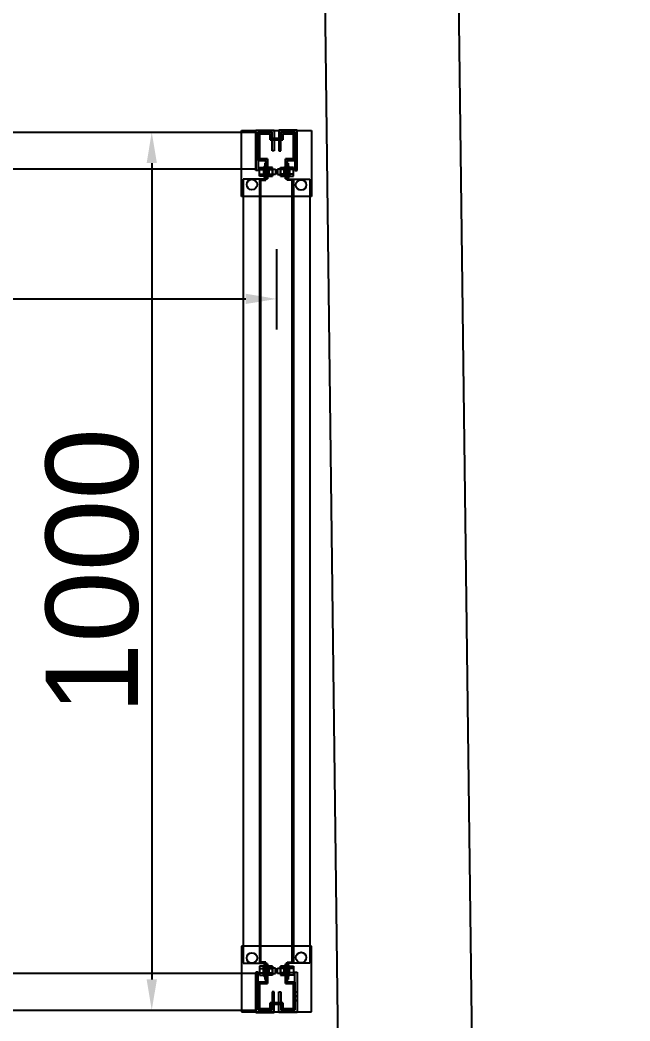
# Model space of a CAD drawing. Header units: millimetres. Extents: x 15382 to 37298, y 7351 to 31127.
# Drawn here: x 35406 to 36102, y 23380 to 24520 of the extents above; entities that cross this region are included whole.
import ezdxf

# ---------------------------------------------------------------- set-up
doc = ezdxf.new("R2010")
doc.units = ezdxf.units.MM
for name, color, linetype in [('113', 3, 'Continuous'), ('114', 6, 'Continuous'), ('115', 30, 'Continuous'), ('116', 12, 'Continuous'), ('M40', 3, 'Continuous'), ('M6', 7, 'Continuous'), ('標的物', 1, 'Continuous'), ('標註', 252, 'Continuous')]:
    doc.layers.add(name, color=color, linetype=linetype)
doc.styles.get("Standard").update_dxf_attribs({"font": 'arial.ttf'})
doc.dimstyles.new('ISO-25', dxfattribs={"dimtxt": 2.5, "dimasz": 2.5, "dimexe": 1.25, "dimexo": 0.625, "dimtad": 1, "dimtxsty": 'Standard', "dimcen": 2.5, "dimadec": 0, "dimazin": 0, "dimtfac": 1, "dimtmove": 0, "dimatfit": 3, "dimfxl": 1, "dimarcsym": 0})

# ---------------------------------------------------------------- blocks, each defined once
blk = doc.blocks.new('*D58')
at = {"layer": 'Defpoints', "color": 0, "transparency": 16777216}
for p in [(35556.6, 24392.6), (35556.6, 23392.6), (35556.6, 23392.6)]:
    blk.add_point(p, dxfattribs=at)
at = {"layer": '標註', "color": 0, "lineweight": -2, "transparency": 16777216}
for p, q in [((35563.6, 24392.6), (35591.6, 24392.6)), ((35556.6, 24357.6), (35556.6, 23427.6)), ((35563.6, 23392.6), (35591.6, 23392.6))]:
    blk.add_line(p, q, dxfattribs=at)
at = {"layer": '標註', "color": 0, "transparency": 16777216}
for points in [[(35550.8, 24357.6), (35562.5, 24357.6), (35556.6, 24392.6)], [(35550.8, 23427.6), (35562.5, 23427.6), (35556.6, 23392.6)]]:
    blk.add_solid(points, dxfattribs=at)
at = {"layer": '標註', "color": 0, "transparency": 16777216, "insert": (35489, 23892.6), "char_height": 105, "attachment_point": 5, "rotation": 90}
blk.add_mtext('1000', dxfattribs=at)
blk = doc.blocks.new('*D59')
at = {"layer": 'Defpoints', "color": 0, "transparency": 16777216}
for p in [(34776.8, 24266.4), (35698.8, 24266.4), (35698.8, 24202.8)]:
    blk.add_point(p, dxfattribs=at)
at = {"layer": '標註', "color": 0, "lineweight": -2, "transparency": 16777216}
for p, q in [((34776.8, 24259.4), (34776.8, 24167.8)), ((35698.8, 24259.4), (35698.8, 24167.8)), ((34811.8, 24202.8), (35663.8, 24202.8))]:
    blk.add_line(p, q, dxfattribs=at)
at = {"layer": '標註', "color": 0, "transparency": 16777216}
for points in [[(34811.8, 24208.7), (34811.8, 24197), (34776.8, 24202.8)], [(35663.8, 24208.7), (35663.8, 24197), (35698.8, 24202.8)]]:
    blk.add_solid(points, dxfattribs=at)
at = {"layer": '標註', "color": 0, "transparency": 16777216, "insert": (35237.8, 24270.5), "char_height": 105, "attachment_point": 5}
blk.add_mtext('922', dxfattribs=at)

msp = doc.modelspace()

# ---------------------------------------------------------------- linework, layer by layer
at = {"layer": '113'}
for p, q in [((35658.787, 24319.565), (35658.787, 24394.565)), ((35658.787, 24394.565), (35738.787, 24394.565)), ((35738.787, 24394.565), (35738.787, 24319.565)), ((35738.787, 24319.565), (35658.787, 24319.565)), ((35738.787, 23465.565), (35658.787, 23465.565)), ((35658.787, 23465.565), (35658.787, 23390.565)), ((35738.787, 23390.565), (35738.787, 23465.565)), ((35658.787, 23390.565), (35738.787, 23390.565))]:
    msp.add_line(p, q, dxfattribs=at)
at = {"layer": '113', "lineweight": -3}
for centre in [(35670.787, 24333.065), (35726.787, 24332.565), (35670.787, 23452.065), (35726.787, 23452.565)]:
    msp.add_circle(centre, 6, dxfattribs=at)
at = {"layer": '114'}
for points in [[(35675.287, 24350.565), (34800.287, 24350.565), (34800.287, 24392.565), (35675.287, 24392.565)], [(35675.287, 23434.565), (34800.287, 23434.565), (34800.287, 23392.565), (35675.287, 23392.565)]]:
    msp.add_lwpolyline(points, close=True, dxfattribs=at)
at = {"layer": '115'}
for p, q in [((35686.787, 24357.565), (35685.587, 24357.565)), ((35685.587, 24357.565), (35685.587, 24339.065)), ((35686.787, 24357.565), (35685.587, 24357.565)), ((35685.587, 24357.565), (35685.587, 24339.065)), ((35686.787, 24337.865), (35686.787, 24357.565)), ((35686.787, 24337.865), (35686.787, 24357.565)), ((35710.787, 24337.865), (35710.787, 24357.565)), ((35710.787, 24357.565), (35711.987, 24357.565)), ((35710.787, 24337.865), (35710.787, 24357.565)), ((35710.787, 24357.565), (35711.987, 24357.565)), ((35711.987, 24357.565), (35711.987, 24339.065)), ((35711.987, 24357.565), (35711.987, 24339.065)), ((35685.587, 24339.065), (35660.787, 24339.065)), ((35660.787, 24339.065), (35660.787, 23446.065)), ((35685.587, 24339.065), (35679.587, 24339.065)), ((35679.587, 24339.065), (35679.587, 23446.065)), ((35680.787, 23447.265), (35680.787, 24337.865)), ((35680.787, 24337.865), (35686.787, 24337.865)), ((35680.787, 23447.265), (35680.787, 24337.865)), ((35680.787, 24337.865), (35686.787, 24337.865)), ((35716.787, 24337.865), (35710.787, 24337.865)), ((35716.787, 24337.865), (35710.787, 24337.865)), ((35711.987, 24339.065), (35717.987, 24339.065)), ((35711.987, 24339.065), (35736.787, 24339.065)), ((35716.787, 23447.265), (35716.787, 24337.865)), ((35716.787, 23447.265), (35716.787, 24337.865)), ((35717.987, 24339.065), (35717.987, 23446.065)), ((35736.787, 24339.065), (35736.787, 23446.065)), ((35660.787, 23446.065), (35685.587, 23446.065)), ((35679.587, 23446.065), (35685.587, 23446.065)), ((35686.787, 23447.265), (35680.787, 23447.265)), ((35686.787, 23447.265), (35680.787, 23447.265)), ((35685.587, 23446.065), (35685.587, 23427.565)), ((35685.587, 23446.065), (35685.587, 23427.565)), ((35686.787, 23427.565), (35686.787, 23447.265)), ((35686.787, 23427.565), (35686.787, 23447.265)), ((35710.787, 23427.565), (35710.787, 23447.265)), ((35710.787, 23447.265), (35716.787, 23447.265)), ((35710.787, 23427.565), (35710.787, 23447.265)), ((35710.787, 23447.265), (35716.787, 23447.265)), ((35711.987, 23446.065), (35711.987, 23427.565)), ((35717.987, 23446.065), (35711.987, 23446.065)), ((35711.987, 23446.065), (35711.987, 23427.565)), ((35736.787, 23446.065), (35711.987, 23446.065)), ((35685.587, 23427.565), (35686.787, 23427.565)), ((35685.587, 23427.565), (35686.787, 23427.565)), ((35711.987, 23427.565), (35710.787, 23427.565)), ((35711.987, 23427.565), (35710.787, 23427.565))]:
    msp.add_line(p, q, dxfattribs=at)
at = {"layer": '115', "lineweight": -3}
for p, q in [((35685.587, 24351.065), (35685.587, 24344.065)), ((35686.787, 24351.065), (35685.587, 24351.065)), ((35685.587, 24347.565), (35685.587, 24344.065)), ((35686.787, 24347.565), (35685.587, 24347.565)), ((35685.587, 24344.065), (35686.787, 24344.065)), ((35685.587, 24344.065), (35686.787, 24344.065)), ((35686.787, 24344.065), (35686.787, 24351.065)), ((35686.787, 24344.065), (35686.787, 24347.565)), ((35710.787, 24344.065), (35710.787, 24351.065)), ((35710.787, 24351.065), (35711.987, 24351.065)), ((35710.787, 24344.065), (35710.787, 24347.565)), ((35710.787, 24347.565), (35711.987, 24347.565)), ((35711.987, 24344.065), (35710.787, 24344.065)), ((35711.987, 24344.065), (35710.787, 24344.065)), ((35711.987, 24351.065), (35711.987, 24344.065)), ((35711.987, 24347.565), (35711.987, 24344.065)), ((35685.587, 23434.065), (35685.587, 23441.065)), ((35685.587, 23441.065), (35686.787, 23441.065)), ((35685.587, 23437.565), (35685.587, 23441.065)), ((35685.587, 23441.065), (35686.787, 23441.065)), ((35686.787, 23437.565), (35685.587, 23437.565)), ((35686.787, 23434.065), (35685.587, 23434.065)), ((35686.787, 23441.065), (35686.787, 23434.065)), ((35686.787, 23441.065), (35686.787, 23437.565)), ((35711.987, 23441.065), (35710.787, 23441.065)), ((35710.787, 23441.065), (35710.787, 23434.065)), ((35711.987, 23441.065), (35710.787, 23441.065)), ((35710.787, 23441.065), (35710.787, 23437.565)), ((35710.787, 23437.565), (35711.987, 23437.565)), ((35710.787, 23434.065), (35711.987, 23434.065)), ((35711.987, 23434.065), (35711.987, 23441.065)), ((35711.987, 23437.565), (35711.987, 23441.065))]:
    msp.add_line(p, q, dxfattribs=at)
at = {"layer": '116'}
for p, q in [((35675.287, 24349.065), (35675.287, 24395.065)), ((35675.287, 24395.065), (35694.787, 24395.065)), ((35693.787, 24392.565), (35677.787, 24392.565)), ((35677.787, 24392.565), (35677.787, 24349.065)), ((35693.787, 24395.065), (35696.287, 24395.065)), ((35693.787, 24371.565), (35693.787, 24392.565)), ((35696.287, 24395.065), (35696.287, 24371.565)), ((35703.787, 24395.065), (35701.287, 24395.065)), ((35701.287, 24395.065), (35701.287, 24371.565)), ((35722.287, 24395.065), (35702.787, 24395.065)), ((35703.787, 24371.565), (35703.787, 24392.565)), ((35703.787, 24392.565), (35719.787, 24392.565)), ((35719.787, 24392.565), (35719.787, 24349.065)), ((35722.287, 24349.065), (35722.287, 24395.065)), ((35677.787, 24381.543), (35675.287, 24381.543)), ((35677.787, 24376.565), (35675.287, 24376.565)), ((35719.787, 24381.543), (35722.287, 24381.543)), ((35719.787, 24376.565), (35722.287, 24376.565)), ((35677.787, 24371.587), (35675.287, 24371.587)), ((35696.287, 24371.565), (35693.787, 24371.565)), ((35701.287, 24371.565), (35703.787, 24371.565)), ((35719.787, 24371.587), (35722.287, 24371.587)), ((35677.787, 24349.065), (35675.287, 24349.065)), ((35719.787, 24349.065), (35722.287, 24349.065)), ((35677.787, 23436.065), (35675.287, 23436.065)), ((35675.287, 23436.065), (35675.287, 23390.065)), ((35677.787, 23392.565), (35677.787, 23436.065)), ((35719.787, 23392.565), (35719.787, 23436.065)), ((35719.787, 23436.065), (35722.287, 23436.065)), ((35722.287, 23436.065), (35722.287, 23390.065)), ((35677.787, 23413.543), (35675.287, 23413.543)), ((35677.787, 23408.565), (35675.287, 23408.565)), ((35696.287, 23413.565), (35693.787, 23413.565)), ((35693.787, 23413.565), (35693.787, 23392.565)), ((35696.287, 23390.065), (35696.287, 23413.565)), ((35701.287, 23390.065), (35701.287, 23413.565)), ((35701.287, 23413.565), (35703.787, 23413.565)), ((35703.787, 23413.565), (35703.787, 23392.565)), ((35719.787, 23413.543), (35722.287, 23413.543)), ((35719.787, 23408.565), (35722.287, 23408.565)), ((35677.787, 23403.587), (35675.287, 23403.587)), ((35719.787, 23403.587), (35722.287, 23403.587)), ((35675.287, 23390.065), (35694.787, 23390.065)), ((35693.787, 23392.565), (35677.787, 23392.565)), ((35693.787, 23390.065), (35696.287, 23390.065)), ((35703.787, 23390.065), (35701.287, 23390.065)), ((35722.287, 23390.065), (35702.787, 23390.065)), ((35703.787, 23392.565), (35719.787, 23392.565))]:
    msp.add_line(p, q, dxfattribs=at)
at = {"layer": '116', "lineweight": -3}
for p, q in [((35675.287, 24381.543), (35675.287, 24371.587)), ((35677.787, 24381.543), (35675.287, 24381.543)), ((35675.287, 24376.565), (35675.287, 24371.587)), ((35677.787, 24376.565), (35675.287, 24376.565)), ((35677.787, 24371.587), (35677.787, 24381.543)), ((35677.787, 24371.587), (35677.787, 24376.565)), ((35719.787, 24381.543), (35719.787, 24371.587)), ((35722.287, 24381.543), (35719.787, 24381.543)), ((35719.787, 24376.565), (35719.787, 24371.587)), ((35722.287, 24376.565), (35719.787, 24376.565)), ((35722.287, 24371.587), (35722.287, 24381.543)), ((35722.287, 24371.587), (35722.287, 24376.565)), ((35675.287, 24371.587), (35677.787, 24371.587)), ((35675.287, 24371.587), (35677.787, 24371.587)), ((35719.787, 24371.587), (35722.287, 24371.587)), ((35719.787, 24371.587), (35722.287, 24371.587)), ((35675.287, 23403.587), (35675.287, 23413.543)), ((35675.287, 23413.543), (35677.787, 23413.543)), ((35675.287, 23408.565), (35675.287, 23413.543)), ((35675.287, 23413.543), (35677.787, 23413.543)), ((35677.787, 23408.565), (35675.287, 23408.565)), ((35677.787, 23413.543), (35677.787, 23403.587)), ((35677.787, 23413.543), (35677.787, 23408.565)), ((35719.787, 23408.565), (35719.787, 23413.543)), ((35719.787, 23413.543), (35722.287, 23413.543)), ((35719.787, 23403.587), (35719.787, 23413.543)), ((35719.787, 23413.543), (35722.287, 23413.543)), ((35722.287, 23408.565), (35719.787, 23408.565)), ((35722.287, 23413.543), (35722.287, 23408.565)), ((35722.287, 23413.543), (35722.287, 23403.587)), ((35677.787, 23403.587), (35675.287, 23403.587)), ((35722.287, 23403.587), (35719.787, 23403.587))]:
    msp.add_line(p, q, dxfattribs=at)
at = {"layer": 'M40'}
for p, q in [((35677.787, 24360.565), (35677.787, 24392.565)), ((35677.787, 24392.565), (35693.287, 24392.565)), ((35693.287, 24392.565), (35677.787, 24392.565)), ((35677.787, 24392.565), (35677.787, 24360.565)), ((35691.687, 24390.965), (35679.387, 24390.965)), ((35679.387, 24390.965), (35679.387, 24362.165)), ((35679.387, 24362.165), (35679.387, 24390.965)), ((35679.387, 24390.965), (35691.687, 24390.965)), ((35691.687, 24383.965), (35691.687, 24390.965)), ((35691.687, 24390.965), (35691.687, 24383.965)), ((35693.287, 24392.565), (35693.287, 24385.565)), ((35693.287, 24385.565), (35693.287, 24392.565)), ((35704.287, 24385.565), (35704.287, 24392.565)), ((35704.287, 24392.565), (35719.787, 24392.565)), ((35719.787, 24392.565), (35704.287, 24392.565)), ((35704.287, 24392.565), (35704.287, 24385.565)), ((35718.187, 24390.965), (35705.887, 24390.965)), ((35705.887, 24390.965), (35705.887, 24383.965)), ((35705.887, 24383.965), (35705.887, 24390.965)), ((35705.887, 24390.965), (35718.187, 24390.965)), ((35718.187, 24362.165), (35718.187, 24390.965)), ((35718.187, 24390.965), (35718.187, 24362.165)), ((35719.787, 24392.565), (35719.787, 24360.565)), ((35719.787, 24360.565), (35719.787, 24392.565)), ((35679.387, 24379.815), (35677.787, 24379.815)), ((35679.387, 24376.565), (35677.787, 24376.565)), ((35705.887, 24383.965), (35691.687, 24383.965)), ((35691.687, 24383.965), (35705.887, 24383.965)), ((35693.287, 24385.565), (35704.287, 24385.565)), ((35704.287, 24385.565), (35693.287, 24385.565)), ((35704.287, 24385.565), (35704.287, 24383.965)), ((35679.387, 24373.315), (35677.787, 24373.315)), ((35686.787, 24360.565), (35677.787, 24360.565)), ((35677.787, 24360.565), (35686.787, 24360.565)), ((35679.387, 24362.165), (35688.387, 24362.165)), ((35688.387, 24362.165), (35679.387, 24362.165)), ((35686.787, 24362.165), (35688.387, 24362.165)), ((35686.787, 24339.565), (35686.787, 24360.565)), ((35686.787, 24360.565), (35686.787, 24339.565)), ((35688.387, 24362.165), (35688.387, 24339.565)), ((35688.387, 24362.165), (35688.387, 24360.565)), ((35688.387, 24339.565), (35688.387, 24362.165)), ((35709.187, 24339.565), (35709.187, 24362.165)), ((35709.187, 24362.165), (35718.187, 24362.165)), ((35710.787, 24362.165), (35709.187, 24362.165)), ((35709.187, 24362.165), (35709.187, 24339.565)), ((35718.187, 24362.165), (35709.187, 24362.165)), ((35709.187, 24362.165), (35709.187, 24360.565)), ((35719.787, 24360.565), (35710.787, 24360.565)), ((35710.787, 24360.565), (35710.787, 24339.565)), ((35710.787, 24339.565), (35710.787, 24360.565)), ((35710.787, 24360.565), (35719.787, 24360.565)), ((35686.787, 24351.065), (35688.387, 24351.065)), ((35686.787, 24347.565), (35688.387, 24347.565)), ((35686.787, 24344.065), (35688.387, 24344.065)), ((35709.187, 24351.065), (35710.787, 24351.065)), ((35709.187, 24347.565), (35710.787, 24347.565)), ((35709.187, 24344.065), (35710.787, 24344.065)), ((35688.387, 24339.565), (35686.787, 24339.565)), ((35686.787, 24339.565), (35688.387, 24339.565)), ((35710.787, 24339.565), (35709.187, 24339.565)), ((35709.187, 24339.565), (35710.787, 24339.565)), ((35688.387, 23445.565), (35686.787, 23445.565)), ((35686.787, 23445.565), (35686.787, 23424.565)), ((35686.787, 23424.565), (35686.787, 23445.565)), ((35686.787, 23445.565), (35688.387, 23445.565)), ((35688.387, 23422.965), (35688.387, 23445.565)), ((35688.387, 23445.565), (35688.387, 23422.965)), ((35710.787, 23445.565), (35709.187, 23445.565)), ((35709.187, 23445.565), (35709.187, 23422.965)), ((35709.187, 23422.965), (35709.187, 23445.565)), ((35709.187, 23445.565), (35710.787, 23445.565)), ((35710.787, 23424.565), (35710.787, 23445.565)), ((35710.787, 23445.565), (35710.787, 23424.565)), ((35686.787, 23441.065), (35688.387, 23441.065)), ((35686.787, 23437.565), (35688.387, 23437.565)), ((35686.787, 23434.065), (35688.387, 23434.065)), ((35709.187, 23441.065), (35710.787, 23441.065)), ((35709.187, 23437.565), (35710.787, 23437.565)), ((35709.187, 23434.065), (35710.787, 23434.065)), ((35686.787, 23424.565), (35677.787, 23424.565)), ((35677.787, 23424.565), (35677.787, 23392.565)), ((35677.787, 23392.565), (35677.787, 23424.565)), ((35677.787, 23424.565), (35686.787, 23424.565)), ((35679.387, 23394.165), (35679.387, 23422.965)), ((35679.387, 23422.965), (35688.387, 23422.965)), ((35688.387, 23422.965), (35679.387, 23422.965)), ((35679.387, 23422.965), (35679.387, 23394.165)), ((35686.787, 23422.965), (35688.387, 23422.965)), ((35688.387, 23422.965), (35688.387, 23424.565)), ((35709.187, 23422.965), (35709.187, 23424.565)), ((35709.187, 23422.965), (35718.187, 23422.965)), ((35710.787, 23422.965), (35709.187, 23422.965)), ((35718.187, 23422.965), (35709.187, 23422.965)), ((35719.787, 23424.565), (35710.787, 23424.565)), ((35710.787, 23424.565), (35719.787, 23424.565)), ((35718.187, 23422.965), (35718.187, 23394.165)), ((35718.187, 23394.165), (35718.187, 23422.965)), ((35719.787, 23392.565), (35719.787, 23424.565)), ((35719.787, 23424.565), (35719.787, 23392.565)), ((35679.387, 23411.815), (35677.787, 23411.815)), ((35679.387, 23408.565), (35677.787, 23408.565)), ((35679.387, 23405.315), (35677.787, 23405.315)), ((35705.887, 23401.165), (35691.687, 23401.165)), ((35691.687, 23401.165), (35691.687, 23394.165)), ((35691.687, 23394.165), (35691.687, 23401.165)), ((35691.687, 23401.165), (35705.887, 23401.165)), ((35693.287, 23392.565), (35693.287, 23399.565)), ((35693.287, 23399.565), (35704.287, 23399.565)), ((35704.287, 23399.565), (35693.287, 23399.565)), ((35693.287, 23399.565), (35693.287, 23392.565)), ((35704.287, 23399.565), (35704.287, 23401.165)), ((35704.287, 23399.565), (35704.287, 23392.565)), ((35704.287, 23392.565), (35704.287, 23399.565)), ((35705.887, 23394.165), (35705.887, 23401.165)), ((35705.887, 23401.165), (35705.887, 23394.165)), ((35677.787, 23392.565), (35693.287, 23392.565)), ((35693.287, 23392.565), (35677.787, 23392.565)), ((35691.687, 23394.165), (35679.387, 23394.165)), ((35679.387, 23394.165), (35691.687, 23394.165)), ((35704.287, 23392.565), (35719.787, 23392.565)), ((35719.787, 23392.565), (35704.287, 23392.565)), ((35718.187, 23394.165), (35705.887, 23394.165)), ((35705.887, 23394.165), (35718.187, 23394.165))]:
    msp.add_line(p, q, dxfattribs=at)
at = {"layer": 'M40', "lineweight": -3}
for p, q in [((35677.787, 24379.815), (35677.787, 24373.315)), ((35679.387, 24379.815), (35677.787, 24379.815)), ((35677.787, 24376.565), (35677.787, 24373.315)), ((35679.387, 24376.565), (35677.787, 24376.565)), ((35679.387, 24373.315), (35679.387, 24379.815)), ((35679.387, 24373.315), (35679.387, 24376.565)), ((35693.287, 24383.965), (35693.287, 24385.565)), ((35693.287, 24385.565), (35704.287, 24385.565)), ((35704.287, 24383.965), (35693.287, 24383.965)), ((35704.287, 24385.565), (35698.787, 24385.565)), ((35698.787, 24385.565), (35698.787, 24383.965)), ((35698.787, 24383.965), (35704.287, 24383.965)), ((35704.287, 24385.565), (35704.287, 24383.965)), ((35704.287, 24383.965), (35704.287, 24385.565)), ((35718.187, 24379.815), (35718.187, 24373.315)), ((35719.787, 24379.815), (35718.187, 24379.815)), ((35718.187, 24376.565), (35718.187, 24373.315)), ((35719.787, 24376.565), (35718.187, 24376.565)), ((35719.787, 24373.315), (35719.787, 24379.815)), ((35719.787, 24373.315), (35719.787, 24376.565)), ((35677.787, 24373.315), (35679.387, 24373.315)), ((35677.787, 24373.315), (35679.387, 24373.315)), ((35718.187, 24373.315), (35719.787, 24373.315)), ((35718.187, 24373.315), (35719.787, 24373.315)), ((35686.787, 24351.065), (35686.787, 24344.065)), ((35688.387, 24351.065), (35686.787, 24351.065)), ((35686.787, 24347.565), (35686.787, 24344.065)), ((35688.387, 24347.565), (35686.787, 24347.565)), ((35686.787, 24344.065), (35688.387, 24344.065)), ((35686.787, 24344.065), (35688.387, 24344.065)), ((35688.387, 24344.065), (35688.387, 24351.065)), ((35688.387, 24344.065), (35688.387, 24347.565)), ((35709.187, 24344.065), (35709.187, 24351.065)), ((35709.187, 24351.065), (35710.787, 24351.065)), ((35709.187, 24344.065), (35709.187, 24347.565)), ((35709.187, 24347.565), (35710.787, 24347.565)), ((35710.787, 24344.065), (35709.187, 24344.065)), ((35710.787, 24344.065), (35709.187, 24344.065)), ((35710.787, 24351.065), (35710.787, 24344.065)), ((35710.787, 24347.565), (35710.787, 24344.065)), ((35686.787, 23434.065), (35686.787, 23441.065)), ((35686.787, 23441.065), (35688.387, 23441.065)), ((35686.787, 23437.565), (35686.787, 23441.065)), ((35686.787, 23441.065), (35688.387, 23441.065)), ((35688.387, 23437.565), (35686.787, 23437.565)), ((35688.387, 23434.065), (35686.787, 23434.065)), ((35688.387, 23441.065), (35688.387, 23434.065)), ((35688.387, 23441.065), (35688.387, 23437.565)), ((35710.787, 23441.065), (35709.187, 23441.065)), ((35709.187, 23441.065), (35709.187, 23434.065)), ((35710.787, 23441.065), (35709.187, 23441.065)), ((35709.187, 23441.065), (35709.187, 23437.565)), ((35709.187, 23437.565), (35710.787, 23437.565)), ((35709.187, 23434.065), (35710.787, 23434.065)), ((35710.787, 23434.065), (35710.787, 23441.065)), ((35710.787, 23437.565), (35710.787, 23441.065)), ((35677.787, 23405.315), (35677.787, 23411.815)), ((35677.787, 23411.815), (35679.387, 23411.815)), ((35677.787, 23408.565), (35677.787, 23411.815)), ((35677.787, 23411.815), (35679.387, 23411.815)), ((35679.387, 23408.565), (35677.787, 23408.565)), ((35679.387, 23411.815), (35679.387, 23405.315)), ((35679.387, 23411.815), (35679.387, 23408.565)), ((35718.187, 23405.315), (35718.187, 23411.815)), ((35718.187, 23411.815), (35719.787, 23411.815)), ((35718.187, 23408.565), (35718.187, 23411.815)), ((35718.187, 23411.815), (35719.787, 23411.815)), ((35719.787, 23408.565), (35718.187, 23408.565)), ((35719.787, 23411.815), (35719.787, 23405.315)), ((35719.787, 23411.815), (35719.787, 23408.565)), ((35679.387, 23405.315), (35677.787, 23405.315)), ((35704.287, 23401.165), (35693.287, 23401.165)), ((35693.287, 23401.165), (35693.287, 23399.565)), ((35693.287, 23399.565), (35704.287, 23399.565)), ((35698.787, 23401.165), (35704.287, 23401.165)), ((35698.787, 23399.565), (35698.787, 23401.165)), ((35704.287, 23399.565), (35698.787, 23399.565)), ((35704.287, 23399.565), (35704.287, 23401.165)), ((35704.287, 23401.165), (35704.287, 23399.565)), ((35719.787, 23405.315), (35718.187, 23405.315))]:
    msp.add_line(p, q, dxfattribs=at)
at = {"layer": 'M6'}
for p, q in [((35683.887, 24352.565), (35685.387, 24354.565)), ((35685.387, 24354.565), (35685.587, 24354.565)), ((35685.587, 24354.565), (35685.587, 24350.565)), ((35712.187, 24354.565), (35711.987, 24354.565)), ((35711.987, 24354.565), (35711.987, 24350.565)), ((35713.687, 24352.565), (35712.187, 24354.565)), ((35679.587, 24342.565), (35679.587, 24352.565)), ((35679.587, 24352.565), (35683.887, 24352.565)), ((35679.587, 24342.565), (35679.587, 24352.565)), ((35679.587, 24352.565), (35683.887, 24352.565)), ((35679.587, 24350.065), (35683.887, 24350.065)), ((35679.587, 24345.065), (35683.887, 24345.065)), ((35683.887, 24342.565), (35679.587, 24342.565)), ((35683.887, 24342.565), (35679.587, 24342.565)), ((35683.887, 24352.565), (35683.887, 24342.565)), ((35685.387, 24340.565), (35683.887, 24342.565)), ((35685.587, 24350.565), (35697.587, 24350.565)), ((35697.587, 24344.565), (35685.587, 24344.565)), ((35685.587, 24344.565), (35685.587, 24340.565)), ((35688.587, 24353.565), (35688.387, 24353.565)), ((35688.387, 24353.565), (35688.387, 24341.565)), ((35690.087, 24352.565), (35688.587, 24353.565)), ((35688.587, 24341.565), (35690.087, 24342.565)), ((35694.387, 24352.565), (35690.087, 24352.565)), ((35690.087, 24352.565), (35690.087, 24342.565)), ((35694.387, 24352.565), (35690.087, 24352.565)), ((35694.387, 24352.565), (35690.087, 24352.565)), ((35690.087, 24352.565), (35690.087, 24345.065)), ((35690.087, 24342.565), (35690.087, 24350.065)), ((35690.087, 24350.065), (35694.387, 24350.065)), ((35690.087, 24345.065), (35694.387, 24345.065)), ((35690.087, 24342.565), (35694.387, 24342.565)), ((35690.087, 24342.565), (35694.387, 24342.565)), ((35694.387, 24342.565), (35690.087, 24342.565)), ((35694.387, 24342.565), (35694.387, 24352.565)), ((35694.387, 24342.565), (35694.387, 24352.565)), ((35694.387, 24345.065), (35694.387, 24352.565)), ((35694.387, 24350.065), (35694.387, 24342.565)), ((35697.587, 24350.565), (35697.587, 24344.565)), ((35711.987, 24350.565), (35699.987, 24350.565)), ((35699.987, 24350.565), (35699.987, 24344.565)), ((35699.987, 24344.565), (35711.987, 24344.565)), ((35703.187, 24342.565), (35703.187, 24352.565)), ((35703.187, 24352.565), (35707.487, 24352.565)), ((35703.187, 24342.565), (35703.187, 24352.565)), ((35703.187, 24352.565), (35707.487, 24352.565)), ((35703.187, 24352.565), (35707.487, 24352.565)), ((35703.187, 24345.065), (35703.187, 24352.565)), ((35707.487, 24350.065), (35703.187, 24350.065)), ((35703.187, 24350.065), (35703.187, 24342.565)), ((35707.487, 24345.065), (35703.187, 24345.065)), ((35707.487, 24342.565), (35703.187, 24342.565)), ((35707.487, 24342.565), (35703.187, 24342.565)), ((35703.187, 24342.565), (35707.487, 24342.565)), ((35707.487, 24352.565), (35708.987, 24353.565)), ((35707.487, 24352.565), (35707.487, 24342.565)), ((35707.487, 24352.565), (35707.487, 24345.065)), ((35707.487, 24342.565), (35707.487, 24350.065)), ((35708.987, 24341.565), (35707.487, 24342.565)), ((35708.987, 24353.565), (35709.187, 24353.565)), ((35709.187, 24353.565), (35709.187, 24341.565)), ((35711.987, 24344.565), (35711.987, 24340.565)), ((35712.187, 24340.565), (35713.687, 24342.565)), ((35717.987, 24352.565), (35713.687, 24352.565)), ((35713.687, 24352.565), (35713.687, 24342.565)), ((35717.987, 24352.565), (35713.687, 24352.565)), ((35717.987, 24350.065), (35713.687, 24350.065)), ((35717.987, 24345.065), (35713.687, 24345.065)), ((35713.687, 24342.565), (35717.987, 24342.565)), ((35713.687, 24342.565), (35717.987, 24342.565)), ((35717.987, 24342.565), (35717.987, 24352.565)), ((35717.987, 24342.565), (35717.987, 24352.565)), ((35685.587, 24340.565), (35685.387, 24340.565)), ((35688.387, 24341.565), (35688.587, 24341.565)), ((35709.187, 24341.565), (35708.987, 24341.565)), ((35711.987, 24340.565), (35712.187, 24340.565)), ((35683.887, 23442.565), (35679.587, 23442.565)), ((35679.587, 23442.565), (35679.587, 23432.565)), ((35683.887, 23442.565), (35679.587, 23442.565)), ((35679.587, 23442.565), (35679.587, 23432.565)), ((35685.387, 23444.565), (35683.887, 23442.565)), ((35683.887, 23432.565), (35683.887, 23442.565)), ((35685.587, 23444.565), (35685.387, 23444.565)), ((35685.587, 23440.565), (35685.587, 23444.565)), ((35688.387, 23431.565), (35688.387, 23443.565)), ((35688.387, 23443.565), (35688.587, 23443.565)), ((35688.587, 23443.565), (35690.087, 23442.565)), ((35690.087, 23442.565), (35694.387, 23442.565)), ((35690.087, 23432.565), (35690.087, 23442.565)), ((35690.087, 23442.565), (35694.387, 23442.565)), ((35694.387, 23442.565), (35690.087, 23442.565)), ((35690.087, 23442.565), (35690.087, 23435.065)), ((35694.387, 23442.565), (35694.387, 23432.565)), ((35694.387, 23442.565), (35694.387, 23432.565)), ((35694.387, 23435.065), (35694.387, 23442.565)), ((35707.487, 23442.565), (35703.187, 23442.565)), ((35703.187, 23442.565), (35703.187, 23432.565)), ((35707.487, 23442.565), (35703.187, 23442.565)), ((35703.187, 23442.565), (35703.187, 23432.565)), ((35703.187, 23442.565), (35707.487, 23442.565)), ((35703.187, 23435.065), (35703.187, 23442.565)), ((35708.987, 23443.565), (35707.487, 23442.565)), ((35707.487, 23432.565), (35707.487, 23442.565)), ((35707.487, 23442.565), (35707.487, 23435.065)), ((35709.187, 23443.565), (35708.987, 23443.565)), ((35709.187, 23431.565), (35709.187, 23443.565)), ((35711.987, 23440.565), (35711.987, 23444.565)), ((35711.987, 23444.565), (35712.187, 23444.565)), ((35712.187, 23444.565), (35713.687, 23442.565)), ((35713.687, 23442.565), (35717.987, 23442.565)), ((35713.687, 23432.565), (35713.687, 23442.565)), ((35713.687, 23442.565), (35717.987, 23442.565)), ((35717.987, 23442.565), (35717.987, 23432.565)), ((35717.987, 23442.565), (35717.987, 23432.565)), ((35679.587, 23440.065), (35683.887, 23440.065)), ((35679.587, 23435.065), (35683.887, 23435.065)), ((35679.587, 23432.565), (35683.887, 23432.565)), ((35679.587, 23432.565), (35683.887, 23432.565)), ((35683.887, 23432.565), (35685.387, 23430.565)), ((35685.387, 23430.565), (35685.587, 23430.565)), ((35697.587, 23440.565), (35685.587, 23440.565)), ((35685.587, 23434.565), (35697.587, 23434.565)), ((35685.587, 23430.565), (35685.587, 23434.565)), ((35688.587, 23431.565), (35688.387, 23431.565)), ((35690.087, 23432.565), (35688.587, 23431.565)), ((35690.087, 23432.565), (35690.087, 23440.065)), ((35690.087, 23440.065), (35694.387, 23440.065)), ((35690.087, 23435.065), (35694.387, 23435.065)), ((35694.387, 23432.565), (35690.087, 23432.565)), ((35694.387, 23432.565), (35690.087, 23432.565)), ((35694.387, 23432.565), (35690.087, 23432.565)), ((35694.387, 23440.065), (35694.387, 23432.565)), ((35697.587, 23434.565), (35697.587, 23440.565)), ((35699.987, 23434.565), (35699.987, 23440.565)), ((35699.987, 23440.565), (35711.987, 23440.565)), ((35711.987, 23434.565), (35699.987, 23434.565)), ((35707.487, 23440.065), (35703.187, 23440.065)), ((35703.187, 23440.065), (35703.187, 23432.565)), ((35707.487, 23435.065), (35703.187, 23435.065)), ((35703.187, 23432.565), (35707.487, 23432.565)), ((35703.187, 23432.565), (35707.487, 23432.565)), ((35703.187, 23432.565), (35707.487, 23432.565)), ((35707.487, 23432.565), (35707.487, 23440.065)), ((35707.487, 23432.565), (35708.987, 23431.565)), ((35708.987, 23431.565), (35709.187, 23431.565)), ((35711.987, 23430.565), (35711.987, 23434.565)), ((35712.187, 23430.565), (35711.987, 23430.565)), ((35713.687, 23432.565), (35712.187, 23430.565)), ((35717.987, 23440.065), (35713.687, 23440.065)), ((35717.987, 23435.065), (35713.687, 23435.065)), ((35717.987, 23432.565), (35713.687, 23432.565)), ((35717.987, 23432.565), (35713.687, 23432.565))]:
    msp.add_line(p, q, dxfattribs=at)
at = {"layer": '標的物'}
for p, q in [((35949.034, 8909.565), (35672.114, 31126.565)), ((36101.66, 8909.565), (35824.766, 31124.44))]:
    msp.add_line(p, q, dxfattribs=at)

# ---------------------------------------------------------------- dimensions: what is measured, and where the dimension line sits
at = {"layer": '標註', "color": 8}
dim = msp.add_linear_dim(base=(35556.625, 23392.565), p1=(35556.625, 24392.565), p2=(35556.625, 23392.565), angle=270, dimstyle='ISO-25', override={"dimscale": 70, "dimtxt": 1.5, "dimasz": 0.5, "dimexe": 0.5, "dimexo": 0.1, "dimgap": 0.2}, dxfattribs=at)
dim.commit()
dim.dimension.update_dxf_attribs({"geometry": '*D58', "text_midpoint": (35489.015, 23892.565)})
dim = msp.add_linear_dim(base=(35698.787, 24202.842), p1=(34776.787, 24266.357), p2=(35698.787, 24266.357), dimstyle='ISO-25', override={"dimscale": 70, "dimtxt": 1.5, "dimasz": 0.5, "dimexe": 0.5, "dimexo": 0.1, "dimgap": 0.2}, dxfattribs=at)
dim.commit()
dim.dimension.update_dxf_attribs({"geometry": '*D59', "text_midpoint": (35237.787, 24270.452)})

doc.saveas('drawing.dxf')
